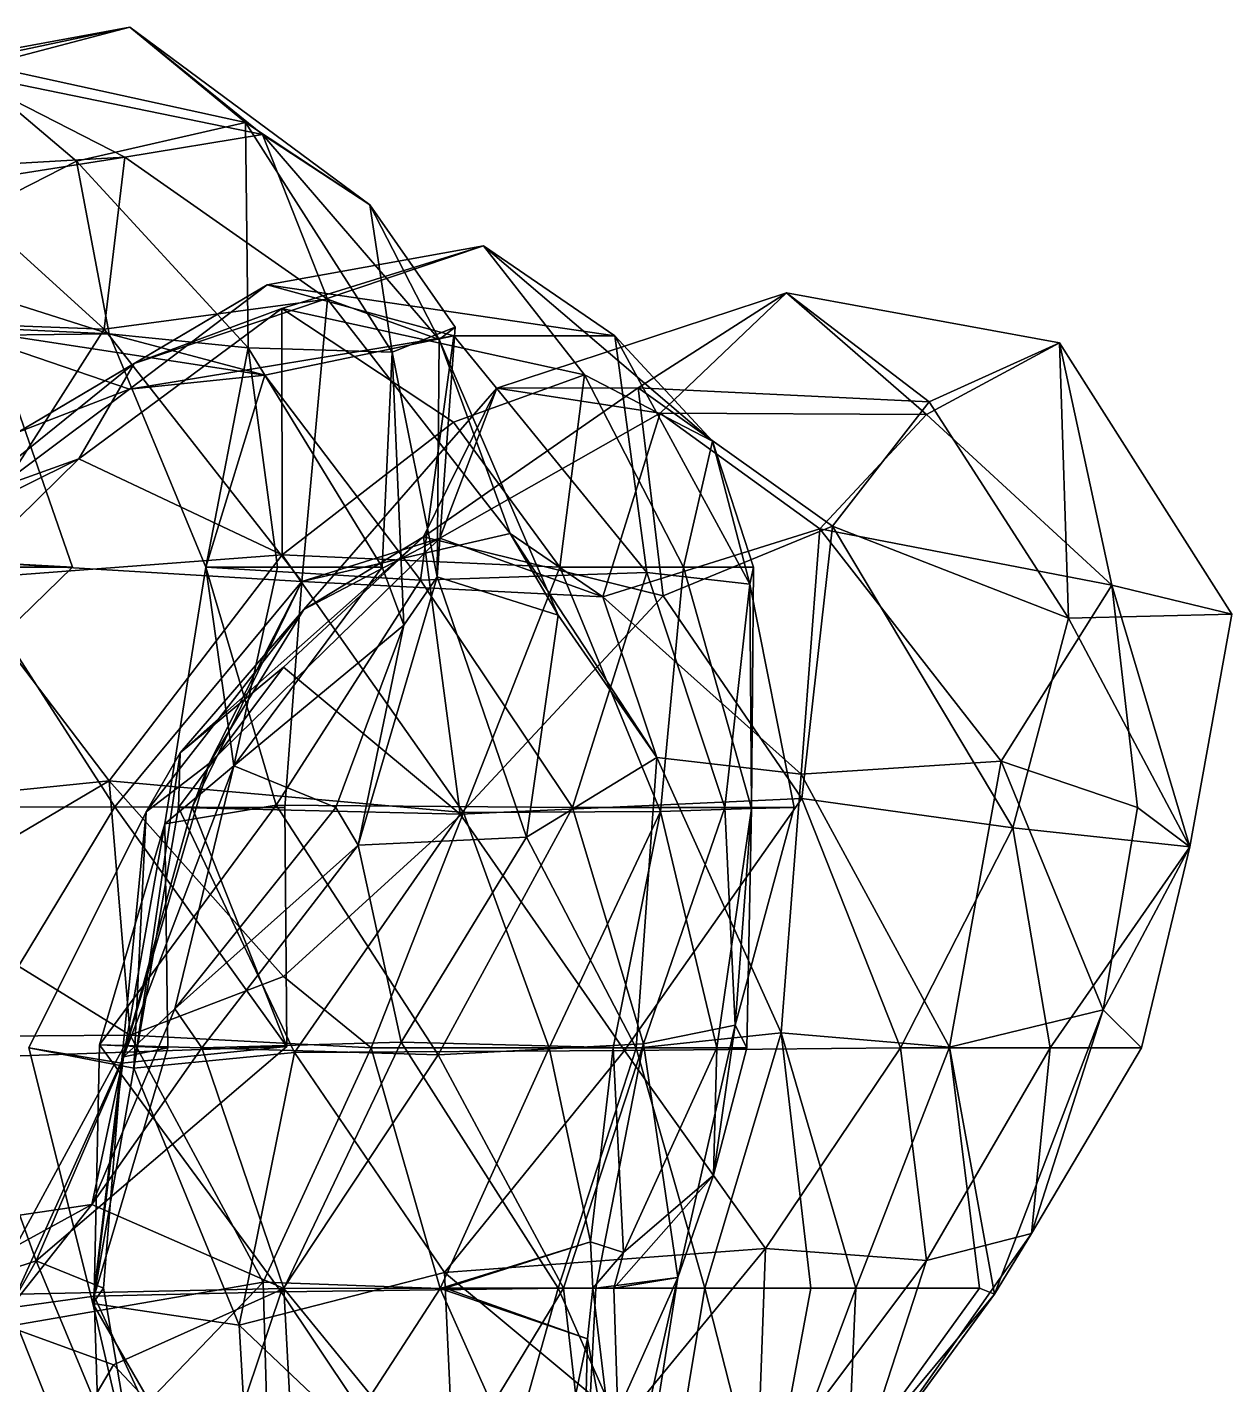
# Model space of a CAD drawing. Extents: x 290095 to 295679, y 4553756 to 4561441.
# Drawn here: x 290254.2 to 290343.5, y 4561340.8 to 4561441.5 of the extents above; entities that cross this region are included whole.
import ezdxf

# ---------------------------------------------------------------- set-up
doc = ezdxf.new("R2010")
doc.units = 0
doc.layers.add('Au_ppm_Pref_-_0_5', color=7, linetype='CONTINUOUS')

msp = doc.modelspace()

# ---------------------------------------------------------------- linework, layer by layer
at = {"layer": 'Au_ppm_Pref_-_0_5'}
for points in [[(290237.43, 4561436.32, 1591.46), (290261.81, 4561441.49, 1591.72), (290248.91, 4561439.11, 1598.14)], [(290237.43, 4561436.32, 1591.46), (290249.12, 4561438.16, 1585.42), (290261.81, 4561441.49, 1591.72)], [(290270.39, 4561434.43, 1596.17), (290248.91, 4561439.11, 1598.14), (290261.81, 4561441.49, 1591.72)], [(290271.65, 4561433.54, 1585.89), (290261.81, 4561441.49, 1591.72), (290249.12, 4561438.16, 1585.42)], [(290261.81, 4561441.49, 1591.72), (290279.61, 4561428.31, 1591.74), (290270.39, 4561434.43, 1596.17)], [(290279.61, 4561428.31, 1591.74), (290261.81, 4561441.49, 1591.72), (290271.65, 4561433.54, 1585.89)], [(290257.85, 4561431.55, 1603.08), (290243.32, 4561424.14, 1604.41), (290248.91, 4561439.11, 1598.14)], [(290257.85, 4561431.55, 1603.08), (290248.91, 4561439.11, 1598.14), (290270.39, 4561434.43, 1596.17)], [(290238.52, 4561428.24, 1578.38), (290261.44, 4561431.84, 1580.1), (290249.12, 4561438.16, 1585.42)], [(290261.44, 4561431.84, 1580.1), (290271.65, 4561433.54, 1585.89), (290249.12, 4561438.16, 1585.42)], [(290270.59, 4561417.71, 1603.26), (290257.85, 4561431.55, 1603.08), (290270.39, 4561434.43, 1596.17)], [(290279.61, 4561428.31, 1591.74), (290281.28, 4561417.39, 1597.04), (290270.39, 4561434.43, 1596.17)], [(290270.59, 4561417.71, 1603.26), (290270.39, 4561434.43, 1596.17), (290281.28, 4561417.39, 1597.04)], [(290261.44, 4561431.84, 1580.1), (290276.47, 4561421.31, 1579.07), (290271.65, 4561433.54, 1585.89)], [(290279.61, 4561428.31, 1591.74), (290271.65, 4561433.54, 1585.89), (290284.76, 4561418.32, 1585.34)], [(290276.47, 4561421.31, 1579.07), (290284.76, 4561418.32, 1585.34), (290271.65, 4561433.54, 1585.89)], [(290261.44, 4561431.84, 1580.1), (290238.52, 4561428.24, 1578.38), (290246.78, 4561431.01, 1573.63)], [(290257.85, 4561431.55, 1603.08), (290260.29, 4561418.74, 1609.42), (290243.32, 4561424.14, 1604.41)], [(290261.44, 4561431.84, 1580.1), (290246.78, 4561431.01, 1573.63), (290259.92, 4561419.1, 1574.13)], [(290257.85, 4561431.55, 1603.08), (290270.59, 4561417.71, 1603.26), (290260.29, 4561418.74, 1609.42)], [(290259.92, 4561419.1, 1574.13), (290276.47, 4561421.31, 1579.07), (290261.44, 4561431.84, 1580.1)], [(290251.32, 4561419.41, 1567.08), (290259.92, 4561419.1, 1574.13), (290246.78, 4561431.01, 1573.63)], [(290279.61, 4561428.31, 1591.74), (290285.95, 4561419.25, 1591.74), (290281.28, 4561417.39, 1597.04)], [(290279.61, 4561428.31, 1591.74), (290284.76, 4561418.32, 1585.34), (290285.95, 4561419.25, 1591.74)], [(290262.13, 4561416.54, 1633.11), (290272.01, 4561422.39, 1627.03), (290288.03, 4561425.27, 1633.29)], [(290288.03, 4561425.27, 1633.29), (290273.09, 4561420.62, 1639.27), (290262.13, 4561416.54, 1633.11)], [(290288.03, 4561425.27, 1633.29), (290272.01, 4561422.39, 1627.03), (290297.77, 4561418.6, 1627.34)], [(290295.53, 4561415.71, 1637.85), (290273.09, 4561420.62, 1639.27), (290288.03, 4561425.27, 1633.29)], [(290297.77, 4561418.6, 1627.34), (290305.02, 4561410.79, 1633.31), (290288.03, 4561425.27, 1633.29)], [(290288.03, 4561425.27, 1633.29), (290305.02, 4561410.79, 1633.31), (290295.53, 4561415.71, 1637.85)], [(290260.29, 4561418.74, 1609.42), (290235.79, 4561418.46, 1609.29), (290243.32, 4561424.14, 1604.41)], [(290253.53, 4561411.45, 1627.37), (290272.01, 4561422.39, 1627.03), (290262.13, 4561416.54, 1633.11)], [(290261.78, 4561414.65, 1621.1), (290272.01, 4561422.39, 1627.03), (290253.53, 4561411.45, 1627.37)], [(290285.85, 4561418.61, 1621.57), (290272.01, 4561422.39, 1627.03), (290261.78, 4561414.65, 1621.1)], [(290297.77, 4561418.6, 1627.34), (290272.01, 4561422.39, 1627.03), (290285.85, 4561418.61, 1621.57)], [(290259.92, 4561419.1, 1574.13), (290274.56, 4561400.39, 1574.69), (290276.47, 4561421.31, 1579.07)], [(290274.56, 4561400.39, 1574.69), (290290.02, 4561403.95, 1580.02), (290276.47, 4561421.31, 1579.07)], [(290276.47, 4561421.31, 1579.07), (290290.02, 4561403.95, 1580.02), (290284.76, 4561418.32, 1585.34)], [(290301.13, 4561412.87, 1567.14), (290289.02, 4561414.72, 1562.04), (290310.5, 4561421.79, 1562.23)], [(290310.5, 4561421.79, 1562.23), (290289.02, 4561414.72, 1562.04), (290299.52, 4561414.75, 1557.07)], [(290321.08, 4561413.7, 1556.76), (290310.5, 4561421.79, 1562.23), (290299.52, 4561414.75, 1557.07)], [(290320.9, 4561412.76, 1567.09), (290301.13, 4561412.87, 1567.14), (290310.5, 4561421.79, 1562.23)], [(290320.9, 4561412.76, 1567.09), (290310.5, 4561421.79, 1562.23), (290330.76, 4561418.09, 1562.04)], [(290310.5, 4561421.79, 1562.23), (290321.08, 4561413.7, 1556.76), (290330.76, 4561418.09, 1562.04)], [(290258.04, 4561409.49, 1640.73), (290273.09, 4561420.62, 1639.27), (290273.1, 4561402.37, 1644.5)], [(290262.13, 4561416.54, 1633.11), (290273.09, 4561420.62, 1639.27), (290258.04, 4561409.49, 1640.73)], [(290273.1, 4561402.37, 1644.5), (290273.09, 4561420.62, 1639.27), (290285.81, 4561412.2, 1642.84)], [(290285.81, 4561412.2, 1642.84), (290273.09, 4561420.62, 1639.27), (290295.53, 4561415.71, 1637.85)], [(290260.29, 4561418.74, 1609.42), (290248.11, 4561419.31, 1615.3), (290235.79, 4561418.46, 1609.29)], [(290257.56, 4561401.44, 1567.98), (290251.32, 4561419.41, 1567.08), (290241.17, 4561401.44, 1562.4)], [(290248.11, 4561419.31, 1615.3), (290261.78, 4561414.65, 1621.1), (290246.3, 4561403.05, 1621.7)], [(290261.78, 4561414.65, 1621.1), (290248.11, 4561419.31, 1615.3), (290271.82, 4561415.69, 1616.03)], [(290271.82, 4561415.69, 1616.03), (290248.11, 4561419.31, 1615.3), (290260.29, 4561418.74, 1609.42)], [(290251.32, 4561419.41, 1567.08), (290248.94, 4561401.92, 1573.86), (290259.92, 4561419.1, 1574.13)], [(290257.56, 4561401.44, 1567.98), (290248.94, 4561401.92, 1573.86), (290251.32, 4561419.41, 1567.08)], [(290259.92, 4561419.1, 1574.13), (290248.94, 4561401.92, 1573.86), (290274.56, 4561400.39, 1574.69)], [(290281.28, 4561417.39, 1597.04), (290285.95, 4561419.25, 1591.74), (290284.61, 4561400.74, 1591.56)], [(290284.61, 4561400.74, 1591.56), (290285.95, 4561419.25, 1591.74), (290284.76, 4561418.32, 1585.34)], [(290271.82, 4561415.69, 1616.03), (290260.29, 4561418.74, 1609.42), (290267.46, 4561401.44, 1609.35)], [(290267.46, 4561401.44, 1609.35), (290260.29, 4561418.74, 1609.42), (290270.59, 4561417.71, 1603.26)], [(290261.78, 4561414.65, 1621.1), (290271.82, 4561415.69, 1616.03), (290285.85, 4561418.61, 1621.57)], [(290283.38, 4561400.48, 1616.15), (290285.85, 4561418.61, 1621.57), (290271.82, 4561415.69, 1616.03)], [(290283.38, 4561400.48, 1616.15), (290300.14, 4561401.06, 1620.84), (290285.85, 4561418.61, 1621.57)], [(290284.61, 4561400.74, 1591.56), (290284.76, 4561418.32, 1585.34), (290293.57, 4561397.89, 1585.8)], [(290284.76, 4561418.32, 1585.34), (290290.02, 4561403.95, 1580.02), (290293.57, 4561397.89, 1585.8)], [(290285.85, 4561418.61, 1621.57), (290300.14, 4561401.06, 1620.84), (290297.77, 4561418.6, 1627.34)], [(290307.78, 4561400.19, 1627.94), (290305.02, 4561410.79, 1633.31), (290297.77, 4561418.6, 1627.34)], [(290300.14, 4561401.06, 1620.84), (290307.78, 4561400.19, 1627.94), (290297.77, 4561418.6, 1627.34)], [(290334.62, 4561400.12, 1567.58), (290320.9, 4561412.76, 1567.09), (290330.76, 4561418.09, 1562.04)], [(290331.41, 4561397.66, 1557.06), (290330.76, 4561418.09, 1562.04), (290321.08, 4561413.7, 1556.76)], [(290334.62, 4561400.12, 1567.58), (290330.76, 4561418.09, 1562.04), (290343.53, 4561397.96, 1562.04)], [(290331.41, 4561397.66, 1557.06), (290343.53, 4561397.96, 1562.04), (290330.76, 4561418.09, 1562.04)], [(290272.77, 4561401.44, 1603.62), (290267.46, 4561401.44, 1609.35), (290270.59, 4561417.71, 1603.26)], [(290280.52, 4561401.44, 1601.12), (290270.59, 4561417.71, 1603.26), (290281.28, 4561417.39, 1597.04)], [(290280.52, 4561401.44, 1601.12), (290272.77, 4561401.44, 1603.62), (290270.59, 4561417.71, 1603.26)], [(290280.52, 4561401.44, 1601.12), (290281.28, 4561417.39, 1597.04), (290282.13, 4561397.15, 1597.68)], [(290282.13, 4561397.15, 1597.68), (290281.28, 4561417.39, 1597.04), (290284.61, 4561400.74, 1591.56)], [(290262.13, 4561416.54, 1633.11), (290258.04, 4561409.49, 1640.73), (290245.92, 4561403.48, 1633.2)], [(290262.13, 4561416.54, 1633.11), (290245.92, 4561403.48, 1633.2), (290253.53, 4561411.45, 1627.37)], [(290283.38, 4561400.48, 1616.15), (290271.82, 4561415.69, 1616.03), (290267.46, 4561401.44, 1609.35)], [(290295.53, 4561415.71, 1637.85), (290293.69, 4561401.44, 1642.97), (290285.81, 4561412.2, 1642.84)], [(290295.53, 4561415.71, 1637.85), (290302.88, 4561401.44, 1637.91), (290293.69, 4561401.44, 1642.97)], [(290305.02, 4561410.79, 1633.31), (290302.88, 4561401.44, 1637.91), (290295.53, 4561415.71, 1637.85)], [(290253.53, 4561411.45, 1627.37), (290246.3, 4561403.05, 1621.7), (290261.78, 4561414.65, 1621.1)], [(290289.02, 4561414.72, 1562.04), (290284.81, 4561403.59, 1568.16), (290274.71, 4561398.31, 1562.06)], [(290274.71, 4561398.31, 1562.06), (290283.59, 4561403.7, 1556.01), (290289.02, 4561414.72, 1562.04)], [(290289.02, 4561414.72, 1562.04), (290283.59, 4561403.7, 1556.01), (290299.52, 4561414.75, 1557.07)], [(290299.52, 4561414.75, 1557.07), (290283.59, 4561403.7, 1556.01), (290301.37, 4561399.33, 1552.26)], [(290301.13, 4561412.87, 1567.14), (290284.81, 4561403.59, 1568.16), (290289.02, 4561414.72, 1562.04)], [(290321.08, 4561413.7, 1556.76), (290299.52, 4561414.75, 1557.07), (290313.91, 4561404.48, 1553.72)], [(290299.52, 4561414.75, 1557.07), (290301.37, 4561399.33, 1552.26), (290313.91, 4561404.48, 1553.72)], [(290331.41, 4561397.66, 1557.06), (290321.08, 4561413.7, 1556.76), (290313.91, 4561404.48, 1553.72)], [(290273.1, 4561402.37, 1644.5), (290285.81, 4561412.2, 1642.84), (290293.69, 4561401.44, 1642.97)], [(290296.88, 4561399.24, 1573.91), (290284.81, 4561403.59, 1568.16), (290301.13, 4561412.87, 1567.14)], [(290296.88, 4561399.24, 1573.91), (290301.13, 4561412.87, 1567.14), (290312.97, 4561404.28, 1569.85)], [(290301.13, 4561412.87, 1567.14), (290320.9, 4561412.76, 1567.09), (290312.97, 4561404.28, 1569.85)], [(290334.62, 4561400.12, 1567.58), (290312.97, 4561404.28, 1569.85), (290320.9, 4561412.76, 1567.09)], [(290305.02, 4561410.79, 1633.31), (290308.06, 4561401.44, 1633.31), (290302.88, 4561401.44, 1637.91)], [(290307.78, 4561400.19, 1627.94), (290308.06, 4561401.44, 1633.31), (290305.02, 4561410.79, 1633.31)], [(290248.91, 4561400.52, 1644.47), (290235.49, 4561401.39, 1639.46), (290258.04, 4561409.49, 1640.73)], [(290235.49, 4561401.39, 1639.46), (290245.92, 4561403.48, 1633.2), (290258.04, 4561409.49, 1640.73)], [(290248.91, 4561400.52, 1644.47), (290258.04, 4561409.49, 1640.73), (290273.1, 4561402.37, 1644.5)], [(290274.56, 4561400.39, 1574.69), (290296.88, 4561399.24, 1573.91), (290290.02, 4561403.95, 1580.02)], [(290296.88, 4561399.24, 1573.91), (290300.9, 4561387.34, 1579.96), (290290.02, 4561403.95, 1580.02)], [(290290.02, 4561403.95, 1580.02), (290300.9, 4561387.34, 1579.96), (290293.57, 4561397.89, 1585.8)], [(290296.88, 4561399.24, 1573.91), (290312.97, 4561404.28, 1569.85), (290311.6, 4561386.1, 1574.38)], [(290313.91, 4561404.48, 1553.72), (290301.37, 4561399.33, 1552.26), (290311.64, 4561384.3, 1551.67)], [(290312.97, 4561404.28, 1569.85), (290326.42, 4561387.05, 1570.45), (290311.6, 4561386.1, 1574.38)], [(290327.29, 4561382.11, 1554.71), (290313.91, 4561404.48, 1553.72), (290311.64, 4561384.3, 1551.67)], [(290334.62, 4561400.12, 1567.58), (290326.42, 4561387.05, 1570.45), (290312.97, 4561404.28, 1569.85)], [(290331.41, 4561397.66, 1557.06), (290313.91, 4561404.48, 1553.72), (290327.29, 4561382.11, 1554.71)], [(290274.71, 4561398.31, 1562.06), (290265.55, 4561387.68, 1556.1), (290283.59, 4561403.7, 1556.01)], [(290265.55, 4561387.68, 1556.1), (290273.21, 4561394.02, 1552.64), (290283.59, 4561403.7, 1556.01)], [(290267.69, 4561386.89, 1567.98), (290284.81, 4561403.59, 1568.16), (290274.56, 4561400.39, 1574.69)], [(290267.69, 4561386.89, 1567.98), (290274.71, 4561398.31, 1562.06), (290284.81, 4561403.59, 1568.16)], [(290283.59, 4561403.7, 1556.01), (290273.21, 4561394.02, 1552.64), (290286.32, 4561383.14, 1550.43)], [(290296.88, 4561399.24, 1573.91), (290274.56, 4561400.39, 1574.69), (290284.81, 4561403.59, 1568.16)], [(290301.37, 4561399.33, 1552.26), (290283.59, 4561403.7, 1556.01), (290286.32, 4561383.14, 1550.43)], [(290248.91, 4561400.52, 1644.47), (290273.1, 4561402.37, 1644.5), (290260.28, 4561385.61, 1643.66)], [(290260.28, 4561385.61, 1643.66), (290273.1, 4561402.37, 1644.5), (290286.55, 4561383.24, 1643.97)], [(290273.1, 4561402.37, 1644.5), (290293.69, 4561401.44, 1642.97), (290286.55, 4561383.24, 1643.97)], [(290260.71, 4561383.68, 1575.12), (290248.94, 4561401.92, 1573.86), (290239.68, 4561383.62, 1575.93)], [(290257.56, 4561401.44, 1567.98), (290240.99, 4561385.31, 1567.98), (290248.94, 4561401.92, 1573.86)], [(290257.56, 4561401.44, 1567.98), (290241.17, 4561401.44, 1562.4), (290240.99, 4561385.31, 1567.98)], [(290274.56, 4561400.39, 1574.69), (290248.94, 4561401.92, 1573.86), (290260.71, 4561383.68, 1575.12)], [(290272.67, 4561383.79, 1615.49), (290267.46, 4561401.44, 1609.35), (290264.4, 4561382.4, 1609.58)], [(290269.52, 4561386.72, 1602.91), (290264.4, 4561382.4, 1609.58), (290267.46, 4561401.44, 1609.35)], [(290283.38, 4561400.48, 1616.15), (290267.46, 4561401.44, 1609.35), (290272.67, 4561383.79, 1615.49)], [(290272.77, 4561401.44, 1603.62), (290269.52, 4561386.72, 1602.91), (290267.46, 4561401.44, 1609.35)], [(290272.77, 4561401.44, 1603.62), (290280.52, 4561401.44, 1601.12), (290269.52, 4561386.72, 1602.91)], [(290280.52, 4561401.44, 1601.12), (290282.13, 4561397.15, 1597.68), (290269.52, 4561386.72, 1602.91)], [(290283.38, 4561400.48, 1616.15), (290294.63, 4561383.62, 1617.28), (290300.14, 4561401.06, 1620.84)], [(290286.55, 4561383.24, 1643.97), (290293.69, 4561401.44, 1642.97), (290301.17, 4561383.32, 1640.29)], [(290293.69, 4561401.44, 1642.97), (290302.88, 4561401.44, 1637.91), (290301.17, 4561383.32, 1640.29)], [(290294.63, 4561383.62, 1617.28), (290305.94, 4561383.62, 1622.26), (290300.14, 4561401.06, 1620.84)], [(290307.78, 4561400.19, 1627.94), (290300.14, 4561401.06, 1620.84), (290305.94, 4561383.62, 1622.26)], [(290307.92, 4561383.54, 1633.64), (290301.17, 4561383.32, 1640.29), (290302.88, 4561401.44, 1637.91)], [(290307.92, 4561383.54, 1633.64), (290302.88, 4561401.44, 1637.91), (290308.06, 4561401.44, 1633.31)], [(290307.78, 4561400.19, 1627.94), (290307.92, 4561383.54, 1633.64), (290308.06, 4561401.44, 1633.31)], [(290248.91, 4561400.52, 1644.47), (290260.28, 4561385.61, 1643.66), (290240.81, 4561383.62, 1642.65)], [(290260.71, 4561383.68, 1575.12), (290273.32, 4561383.62, 1573.92), (290274.56, 4561400.39, 1574.69)], [(290267.69, 4561386.89, 1567.98), (290274.56, 4561400.39, 1574.69), (290266.44, 4561383.62, 1571.17)], [(290273.32, 4561383.62, 1573.92), (290266.44, 4561383.62, 1571.17), (290274.56, 4561400.39, 1574.69)], [(290283.38, 4561400.48, 1616.15), (290272.67, 4561383.79, 1615.49), (290294.63, 4561383.62, 1617.28)], [(290278.75, 4561380.83, 1593.55), (290282.13, 4561397.15, 1597.68), (290284.61, 4561400.74, 1591.56)], [(290284.61, 4561400.74, 1591.56), (290291.22, 4561381.41, 1587.16), (290278.75, 4561380.83, 1593.55)], [(290284.61, 4561400.74, 1591.56), (290293.57, 4561397.89, 1585.8), (290291.22, 4561381.41, 1587.16)], [(290307.78, 4561400.19, 1627.94), (290305.94, 4561383.62, 1622.26), (290311.07, 4561383.62, 1627.37)], [(290307.78, 4561400.19, 1627.94), (290311.07, 4561383.62, 1627.37), (290307.92, 4561383.54, 1633.64)], [(290334.62, 4561400.12, 1567.58), (290336.53, 4561383.62, 1567.98), (290326.42, 4561387.05, 1570.45)], [(290334.62, 4561400.12, 1567.58), (290340.42, 4561380.71, 1561.46), (290336.53, 4561383.62, 1567.98)], [(290334.62, 4561400.12, 1567.58), (290343.53, 4561397.96, 1562.04), (290340.42, 4561380.71, 1561.46)], [(290286.32, 4561383.14, 1550.43), (290311.64, 4561384.3, 1551.67), (290301.37, 4561399.33, 1552.26)], [(290296.88, 4561399.24, 1573.91), (290311.6, 4561386.1, 1574.38), (290300.9, 4561387.34, 1579.96)], [(290267.69, 4561386.89, 1567.98), (290263.03, 4561383.29, 1562.06), (290274.71, 4561398.31, 1562.06)], [(290263.03, 4561383.29, 1562.06), (290265.55, 4561387.68, 1556.1), (290274.71, 4561398.31, 1562.06)], [(290331.41, 4561397.66, 1557.06), (290340.42, 4561380.71, 1561.46), (290343.53, 4561397.96, 1562.04)], [(290269.52, 4561386.72, 1602.91), (290282.13, 4561397.15, 1597.68), (290277.1, 4561383.62, 1597.68)], [(290282.13, 4561397.15, 1597.68), (290278.75, 4561380.83, 1593.55), (290277.1, 4561383.62, 1597.68)], [(290291.22, 4561381.41, 1587.16), (290293.57, 4561397.89, 1585.8), (290300.9, 4561387.34, 1579.96)], [(290331.41, 4561397.66, 1557.06), (290327.29, 4561382.11, 1554.71), (290340.42, 4561380.71, 1561.46)], [(290265.55, 4561387.68, 1556.1), (290265.42, 4561383.62, 1552.43), (290273.21, 4561394.02, 1552.64)], [(290273.21, 4561394.02, 1552.64), (290265.42, 4561383.62, 1552.43), (290286.32, 4561383.14, 1550.43)], [(290267.69, 4561386.89, 1567.98), (290266.44, 4561383.62, 1571.17), (290261.2, 4561364.66, 1567.77)], [(290267.69, 4561386.89, 1567.98), (290261.2, 4561364.66, 1567.77), (290263.03, 4561383.29, 1562.06)], [(290263.03, 4561383.29, 1562.06), (290262.11, 4561364.29, 1556.61), (290265.55, 4561387.68, 1556.1)], [(290265.55, 4561387.68, 1556.1), (290262.11, 4561364.29, 1556.61), (290265.42, 4561383.62, 1552.43)], [(290291.22, 4561381.41, 1587.16), (290300.9, 4561387.34, 1579.96), (290299.35, 4561365.77, 1585.59)], [(290310.1, 4561366.9, 1579.4), (290299.35, 4561365.77, 1585.59), (290300.9, 4561387.34, 1579.96)], [(290310.1, 4561366.9, 1579.4), (290300.9, 4561387.34, 1579.96), (290311.6, 4561386.1, 1574.38)], [(290311.6, 4561386.1, 1574.38), (290326.42, 4561387.05, 1570.45), (290322.6, 4561365.85, 1573.6)], [(290333.99, 4561368.62, 1567.11), (290322.6, 4561365.85, 1573.6), (290326.42, 4561387.05, 1570.45)], [(290336.53, 4561383.62, 1567.98), (290333.99, 4561368.62, 1567.11), (290326.42, 4561387.05, 1570.45)], [(290265.16, 4561368.7, 1597.68), (290261.35, 4561365.14, 1603.64), (290269.52, 4561386.72, 1602.91)], [(290264.4, 4561382.4, 1609.58), (290269.52, 4561386.72, 1602.91), (290261.35, 4561365.14, 1603.64)], [(290265.16, 4561368.7, 1597.68), (290269.52, 4561386.72, 1602.91), (290277.1, 4561383.62, 1597.68)], [(290310.1, 4561366.9, 1579.4), (290311.6, 4561386.1, 1574.38), (290322.6, 4561365.85, 1573.6)], [(290245.45, 4561376.85, 1640.3), (290240.81, 4561383.62, 1642.65), (290260.28, 4561385.61, 1643.66)], [(290261.83, 4561366.74, 1639.07), (290245.45, 4561376.85, 1640.3), (290260.28, 4561385.61, 1643.66)], [(290260.28, 4561385.61, 1643.66), (290273.21, 4561371.09, 1643.43), (290261.83, 4561366.74, 1639.07)], [(290260.28, 4561385.61, 1643.66), (290286.55, 4561383.24, 1643.97), (290273.21, 4561371.09, 1643.43)], [(290286.32, 4561383.14, 1550.43), (290298.49, 4561365.59, 1549.85), (290311.64, 4561384.3, 1551.67)], [(290311.64, 4561384.3, 1551.67), (290298.49, 4561365.59, 1549.85), (290318.95, 4561365.8, 1552.36)], [(290318.95, 4561365.8, 1552.36), (290327.29, 4561382.11, 1554.71), (290311.64, 4561384.3, 1551.67)], [(290239.68, 4561383.62, 1575.93), (290249.44, 4561365.05, 1576.24), (290260.71, 4561383.68, 1575.12)], [(290260.71, 4561383.68, 1575.12), (290249.44, 4561365.05, 1576.24), (290273.47, 4561365.89, 1573.9)], [(290263.03, 4561383.29, 1562.06), (290261.2, 4561364.66, 1567.77), (290254.32, 4561365.8, 1562.04)], [(290263.03, 4561383.29, 1562.06), (290254.32, 4561365.8, 1562.04), (290262.11, 4561364.29, 1556.61)], [(290259.56, 4561366.01, 1615.83), (290284.69, 4561365.27, 1617.33), (290272.67, 4561383.79, 1615.49)], [(290264.4, 4561382.4, 1609.58), (290259.56, 4561366.01, 1615.83), (290272.67, 4561383.79, 1615.49)], [(290273.32, 4561383.62, 1573.92), (290260.71, 4561383.68, 1575.12), (290273.47, 4561365.89, 1573.9)], [(290266.44, 4561383.62, 1571.17), (290273.47, 4561365.89, 1573.9), (290261.2, 4561364.66, 1567.77)], [(290262.11, 4561364.29, 1556.61), (290274.03, 4561365.45, 1552.01), (290265.42, 4561383.62, 1552.43)], [(290265.16, 4561368.7, 1597.68), (290277.1, 4561383.62, 1597.68), (290278.75, 4561380.83, 1593.55)], [(290286.32, 4561383.14, 1550.43), (290265.42, 4561383.62, 1552.43), (290274.03, 4561365.45, 1552.01)], [(290266.44, 4561383.62, 1571.17), (290273.32, 4561383.62, 1573.92), (290273.47, 4561365.89, 1573.9)], [(290272.67, 4561383.79, 1615.49), (290284.69, 4561365.27, 1617.33), (290294.63, 4561383.62, 1617.28)], [(290279.71, 4561365.8, 1642.13), (290273.21, 4561371.09, 1643.43), (290286.55, 4561383.24, 1643.97)], [(290286.32, 4561383.14, 1550.43), (290274.03, 4561365.45, 1552.01), (290298.49, 4561365.59, 1549.85)], [(290279.71, 4561365.8, 1642.13), (290286.55, 4561383.24, 1643.97), (290292.92, 4561365.8, 1642.61)], [(290284.69, 4561365.27, 1617.33), (290299.9, 4561366.09, 1620.86), (290294.63, 4561383.62, 1617.28)], [(290286.55, 4561383.24, 1643.97), (290301.17, 4561383.32, 1640.29), (290292.92, 4561365.8, 1642.61)], [(290297.65, 4561365.8, 1639.25), (290292.92, 4561365.8, 1642.61), (290301.17, 4561383.32, 1640.29)], [(290294.63, 4561383.62, 1617.28), (290299.9, 4561366.09, 1620.86), (290305.94, 4561383.62, 1622.26)], [(290297.65, 4561365.8, 1639.25), (290301.17, 4561383.32, 1640.29), (290305.33, 4561365.8, 1636.58)], [(290305.94, 4561383.62, 1622.26), (290299.9, 4561366.09, 1620.86), (290306.71, 4561367.48, 1628.17)], [(290307.92, 4561383.54, 1633.64), (290305.33, 4561365.8, 1636.58), (290301.17, 4561383.32, 1640.29)], [(290307.92, 4561383.54, 1633.64), (290307.57, 4561365.8, 1633.31), (290305.33, 4561365.8, 1636.58)], [(290306.71, 4561367.48, 1628.17), (290311.07, 4561383.62, 1627.37), (290305.94, 4561383.62, 1622.26)], [(290306.71, 4561367.48, 1628.17), (290307.92, 4561383.54, 1633.64), (290311.07, 4561383.62, 1627.37)], [(290307.57, 4561365.8, 1633.31), (290307.92, 4561383.54, 1633.64), (290306.71, 4561367.48, 1628.17)], [(290333.99, 4561368.62, 1567.11), (290336.53, 4561383.62, 1567.98), (290340.42, 4561380.71, 1561.46)], [(290259.56, 4561366.01, 1615.83), (290264.4, 4561382.4, 1609.58), (290264.63, 4561365.8, 1609.56)], [(290264.4, 4561382.4, 1609.58), (290261.35, 4561365.14, 1603.64), (290264.63, 4561365.8, 1609.56)], [(290330.06, 4561365.8, 1557.05), (290327.29, 4561382.11, 1554.71), (290318.95, 4561365.8, 1552.36)], [(290340.42, 4561380.71, 1561.46), (290327.29, 4561382.11, 1554.71), (290330.06, 4561365.8, 1557.05)], [(290265.16, 4561368.7, 1597.68), (290278.75, 4561380.83, 1593.55), (290267.16, 4561365.8, 1592.71)], [(290278.75, 4561380.83, 1593.55), (290281.93, 4561366.21, 1590.05), (290267.16, 4561365.8, 1592.71)], [(290281.93, 4561366.21, 1590.05), (290278.75, 4561380.83, 1593.55), (290291.22, 4561381.41, 1587.16)], [(290291.22, 4561381.41, 1587.16), (290299.35, 4561365.77, 1585.59), (290281.93, 4561366.21, 1590.05)], [(290336.82, 4561365.8, 1562.04), (290340.42, 4561380.71, 1561.46), (290330.06, 4561365.8, 1557.05)], [(290333.99, 4561368.62, 1567.11), (290340.42, 4561380.71, 1561.46), (290336.82, 4561365.8, 1562.04)], [(290245.45, 4561376.85, 1640.3), (290261.83, 4561366.74, 1639.07), (290248.12, 4561366.65, 1633.38)], [(290261.83, 4561366.74, 1639.07), (290273.21, 4561371.09, 1643.43), (290279.71, 4561365.8, 1642.13)], [(290265.16, 4561368.7, 1597.68), (290258.99, 4561354.19, 1596.37), (290261.35, 4561365.14, 1603.64)], [(290265.16, 4561368.7, 1597.68), (290267.16, 4561365.8, 1592.71), (290258.99, 4561354.19, 1596.37)], [(290333.99, 4561368.62, 1567.11), (290325.92, 4561347.52, 1568.09), (290322.6, 4561365.85, 1573.6)], [(290333.99, 4561368.62, 1567.11), (290328.68, 4561352.04, 1562.04), (290325.92, 4561347.52, 1568.09)], [(290333.99, 4561368.62, 1567.11), (290336.82, 4561365.8, 1562.04), (290328.68, 4561352.04, 1562.04)], [(290248.12, 4561366.65, 1633.38), (290261.83, 4561366.74, 1639.07), (290249.84, 4561344.63, 1637.28)], [(290261.83, 4561366.74, 1639.07), (290271.7, 4561348.41, 1640.03), (290249.84, 4561344.63, 1637.28)], [(290261.83, 4561366.74, 1639.07), (290279.71, 4561365.8, 1642.13), (290271.7, 4561348.41, 1640.03)], [(290310.1, 4561366.9, 1579.4), (290304.44, 4561347.98, 1584.63), (290299.35, 4561365.77, 1585.59)], [(290302.46, 4561348.76, 1627.53), (290306.71, 4561367.48, 1628.17), (290299.9, 4561366.09, 1620.86)], [(290306.71, 4561367.48, 1628.17), (290302.46, 4561348.76, 1627.53), (290305.09, 4561356.35, 1633.31)], [(290310.1, 4561366.9, 1579.4), (290312.3, 4561347.98, 1579.86), (290304.44, 4561347.98, 1584.63)], [(290305.09, 4561356.35, 1633.31), (290307.57, 4561365.8, 1633.31), (290306.71, 4561367.48, 1628.17)], [(290310.1, 4561366.9, 1579.4), (290315.64, 4561347.98, 1576.11), (290312.3, 4561347.98, 1579.86)], [(290310.1, 4561366.9, 1579.4), (290322.6, 4561365.85, 1573.6), (290315.64, 4561347.98, 1576.11)], [(290273.47, 4561365.89, 1573.9), (290249.44, 4561365.05, 1576.24), (290254.87, 4561349.99, 1573.31)], [(290261.2, 4561364.66, 1567.77), (290259.08, 4561346.83, 1562.19), (290254.32, 4561365.8, 1562.04)], [(290262.11, 4561364.29, 1556.61), (290254.32, 4561365.8, 1562.04), (290259.08, 4561346.83, 1562.19)], [(290273.47, 4561365.89, 1573.9), (290254.87, 4561349.99, 1573.31), (290261.2, 4561364.66, 1567.77)], [(290267.16, 4561365.8, 1592.71), (290273.24, 4561347.94, 1591.79), (290258.99, 4561354.19, 1596.37)], [(290259.56, 4561366.01, 1615.83), (290259.16, 4561347.38, 1609.85), (290273.04, 4561347.7, 1615.85)], [(290259.56, 4561366.01, 1615.83), (290264.63, 4561365.8, 1609.56), (290259.16, 4561347.38, 1609.85)], [(290259.16, 4561347.38, 1609.85), (290264.63, 4561365.8, 1609.56), (290261.35, 4561365.14, 1603.64)], [(290259.56, 4561366.01, 1615.83), (290273.04, 4561347.7, 1615.85), (290284.69, 4561365.27, 1617.33)], [(290273.24, 4561347.94, 1591.79), (290267.16, 4561365.8, 1592.71), (290281.93, 4561366.21, 1590.05)], [(290271.7, 4561348.41, 1640.03), (290279.71, 4561365.8, 1642.13), (290284.83, 4561347.94, 1644.47)], [(290293.58, 4561347.98, 1589.46), (290273.24, 4561347.94, 1591.79), (290281.93, 4561366.21, 1590.05)], [(290279.71, 4561365.8, 1642.13), (290292.92, 4561365.8, 1642.61), (290284.83, 4561347.94, 1644.47)], [(290281.93, 4561366.21, 1590.05), (290299.35, 4561365.77, 1585.59), (290293.58, 4561347.98, 1589.46)], [(290284.69, 4561365.27, 1617.33), (290293.97, 4561347.98, 1617.59), (290299.9, 4561366.09, 1620.86)], [(290295.98, 4561351.42, 1639.25), (290284.83, 4561347.94, 1644.47), (290292.92, 4561365.8, 1642.61)], [(290295.98, 4561351.42, 1639.25), (290292.92, 4561365.8, 1642.61), (290297.65, 4561365.8, 1639.25)], [(290304.44, 4561347.98, 1584.63), (290293.58, 4561347.98, 1589.46), (290299.35, 4561365.77, 1585.59)], [(290293.97, 4561347.98, 1617.59), (290296.37, 4561347.98, 1621.44), (290299.9, 4561366.09, 1620.86)], [(290298.41, 4561350.62, 1638.37), (290295.98, 4561351.42, 1639.25), (290297.65, 4561365.8, 1639.25)], [(290302.46, 4561348.76, 1627.53), (290299.9, 4561366.09, 1620.86), (290296.37, 4561347.98, 1621.44)], [(290298.41, 4561350.62, 1638.37), (290297.65, 4561365.8, 1639.25), (290305.33, 4561365.8, 1636.58)], [(290298.41, 4561350.62, 1638.37), (290305.33, 4561365.8, 1636.58), (290305.09, 4561356.35, 1633.31)], [(290318.95, 4561365.8, 1552.36), (290298.49, 4561365.59, 1549.85), (290308.95, 4561350.92, 1552.11)], [(290307.57, 4561365.8, 1633.31), (290305.09, 4561356.35, 1633.31), (290305.33, 4561365.8, 1636.58)], [(290308.95, 4561350.92, 1552.11), (290320.88, 4561350.03, 1556.69), (290318.95, 4561365.8, 1552.36)], [(290322.6, 4561365.85, 1573.6), (290324.81, 4561347.98, 1573.92), (290315.64, 4561347.98, 1576.11)], [(290330.06, 4561365.8, 1557.05), (290318.95, 4561365.8, 1552.36), (290320.88, 4561350.03, 1556.69)], [(290328.68, 4561352.04, 1562.04), (290330.06, 4561365.8, 1557.05), (290320.88, 4561350.03, 1556.69)], [(290322.6, 4561365.85, 1573.6), (290325.92, 4561347.52, 1568.09), (290324.81, 4561347.98, 1573.92)], [(290328.68, 4561352.04, 1562.04), (290336.82, 4561365.8, 1562.04), (290330.06, 4561365.8, 1557.05)], [(290249.44, 4561365.05, 1576.24), (290238.27, 4561344.53, 1576.42), (290254.87, 4561349.99, 1573.31)], [(290259.16, 4561347.38, 1609.85), (290261.35, 4561365.14, 1603.64), (290252.94, 4561346.51, 1603.2)], [(290261.35, 4561365.14, 1603.64), (290258.99, 4561354.19, 1596.37), (290252.94, 4561346.51, 1603.2)], [(290262.11, 4561364.29, 1556.61), (290269.93, 4561345.23, 1555.27), (290274.03, 4561365.45, 1552.01)], [(290274.03, 4561365.45, 1552.01), (290269.93, 4561345.23, 1555.27), (290285.15, 4561349.13, 1551.81)], [(290273.04, 4561347.7, 1615.85), (290293.97, 4561347.98, 1617.59), (290284.69, 4561365.27, 1617.33)], [(290274.03, 4561365.45, 1552.01), (290285.15, 4561349.13, 1551.81), (290298.49, 4561365.59, 1549.85)], [(290308.95, 4561350.92, 1552.11), (290298.49, 4561365.59, 1549.85), (290285.15, 4561349.13, 1551.81)], [(290254.87, 4561349.99, 1573.31), (290259.87, 4561347.98, 1567.98), (290261.2, 4561364.66, 1567.77)], [(290259.87, 4561347.98, 1567.98), (290259.08, 4561346.83, 1562.19), (290261.2, 4561364.66, 1567.77)], [(290262.11, 4561364.29, 1556.61), (290259.08, 4561346.83, 1562.19), (290269.93, 4561345.23, 1555.27)], [(290298.41, 4561350.62, 1638.37), (290305.09, 4561356.35, 1633.31), (290297.7, 4561347.98, 1633.31)], [(290302.46, 4561348.76, 1627.53), (290297.7, 4561347.98, 1633.31), (290305.09, 4561356.35, 1633.31)], [(290235, 4561350.64, 1598.31), (290252.94, 4561346.51, 1603.2), (290258.99, 4561354.19, 1596.37)], [(290235, 4561350.64, 1598.31), (290258.99, 4561354.19, 1596.37), (290246.58, 4561347.37, 1591.89)], [(290246.58, 4561347.37, 1591.89), (290258.99, 4561354.19, 1596.37), (290273.24, 4561347.94, 1591.79)], [(290320.88, 4561350.03, 1556.69), (290315.39, 4561333.14, 1562.04), (290328.68, 4561352.04, 1562.04)], [(290315.39, 4561333.14, 1562.04), (290325.92, 4561347.52, 1568.09), (290328.68, 4561352.04, 1562.04)], [(290295.98, 4561351.42, 1639.25), (290285.21, 4561347.98, 1639.25), (290284.83, 4561347.94, 1644.47)], [(290285.15, 4561349.13, 1551.81), (290298.41, 4561338.08, 1552.8), (290308.95, 4561350.92, 1552.11)], [(290295.98, 4561351.42, 1639.25), (290296.14, 4561347.98, 1638.18), (290285.21, 4561347.98, 1639.25)], [(290295.98, 4561351.42, 1639.25), (290298.41, 4561350.62, 1638.37), (290296.14, 4561347.98, 1638.18)], [(290298.41, 4561350.62, 1638.37), (290297.7, 4561347.98, 1633.31), (290296.14, 4561347.98, 1638.18)], [(290308.95, 4561350.92, 1552.11), (290298.41, 4561338.08, 1552.8), (290308.31, 4561333.23, 1557.23)], [(290308.95, 4561350.92, 1552.11), (290308.31, 4561333.23, 1557.23), (290320.88, 4561350.03, 1556.69)], [(290238.27, 4561344.53, 1576.42), (290244.19, 4561331.21, 1572.51), (290254.87, 4561349.99, 1573.31)], [(290254.87, 4561349.99, 1573.31), (290244.19, 4561331.21, 1572.51), (290262.75, 4561331.05, 1569.61)], [(290259.87, 4561347.98, 1567.98), (290254.87, 4561349.99, 1573.31), (290262.75, 4561331.05, 1569.61)], [(290308.31, 4561333.23, 1557.23), (290315.39, 4561333.14, 1562.04), (290320.88, 4561350.03, 1556.69)], [(290285.15, 4561349.13, 1551.81), (290269.93, 4561345.23, 1555.27), (290286.05, 4561329.93, 1555.95)], [(290285.15, 4561349.13, 1551.81), (290286.05, 4561329.93, 1555.95), (290298.41, 4561338.08, 1552.8)], [(290299.52, 4561330.16, 1627.37), (290302.46, 4561348.76, 1627.53), (290295.63, 4561333.52, 1622.4)], [(290295.63, 4561333.52, 1622.4), (290302.46, 4561348.76, 1627.53), (290296.37, 4561347.98, 1621.44)], [(290297.7, 4561347.98, 1633.31), (290302.46, 4561348.76, 1627.53), (290298.28, 4561330.25, 1633.3)], [(290298.28, 4561330.25, 1633.3), (290302.46, 4561348.76, 1627.53), (290299.52, 4561330.16, 1627.37)], [(290246.58, 4561347.37, 1591.89), (290273.24, 4561347.94, 1591.79), (290260.61, 4561342.28, 1595.78)], [(290256.06, 4561332.11, 1640.01), (290249.84, 4561344.63, 1637.28), (290271.7, 4561348.41, 1640.03)], [(290272.26, 4561328.59, 1644.16), (290256.06, 4561332.11, 1640.01), (290271.7, 4561348.41, 1640.03)], [(290259.87, 4561347.98, 1567.98), (290262.75, 4561331.05, 1569.61), (290259.08, 4561346.83, 1562.19)], [(290259.16, 4561347.38, 1609.85), (290267.13, 4561330.16, 1610.58), (290273.04, 4561347.7, 1615.85)], [(290274.33, 4561327.71, 1595.48), (290260.61, 4561342.28, 1595.78), (290273.24, 4561347.94, 1591.79)], [(290273.04, 4561347.7, 1615.85), (290267.13, 4561330.16, 1610.58), (290283.91, 4561331.43, 1616.23)], [(290272.26, 4561328.59, 1644.16), (290271.7, 4561348.41, 1640.03), (290284.83, 4561347.94, 1644.47)], [(290272.26, 4561328.59, 1644.16), (290284.83, 4561347.94, 1644.47), (290292.77, 4561330.16, 1642.54)], [(290273.04, 4561347.7, 1615.85), (290283.91, 4561331.43, 1616.23), (290293.97, 4561347.98, 1617.59)], [(290273.24, 4561347.94, 1591.79), (290293.58, 4561347.98, 1589.46), (290288.35, 4561329.4, 1592.54)], [(290274.33, 4561327.71, 1595.48), (290273.24, 4561347.94, 1591.79), (290288.35, 4561329.4, 1592.54)], [(290283.91, 4561331.43, 1616.23), (290295.63, 4561333.52, 1622.4), (290293.97, 4561347.98, 1617.59)], [(290285.21, 4561347.98, 1639.25), (290295.74, 4561344.21, 1639.25), (290284.83, 4561347.94, 1644.47)], [(290295.74, 4561344.21, 1639.25), (290292.77, 4561330.16, 1642.54), (290284.83, 4561347.94, 1644.47)], [(290285.21, 4561347.98, 1639.25), (290296.14, 4561347.98, 1638.18), (290295.74, 4561344.21, 1639.25)], [(290288.35, 4561329.4, 1592.54), (290293.58, 4561347.98, 1589.46), (290301.49, 4561330.05, 1586.85)], [(290293.58, 4561347.98, 1589.46), (290304.44, 4561347.98, 1584.63), (290301.49, 4561330.05, 1586.85)], [(290295.63, 4561333.52, 1622.4), (290296.37, 4561347.98, 1621.44), (290293.97, 4561347.98, 1617.59)], [(290295.74, 4561344.21, 1639.25), (290296.14, 4561347.98, 1638.18), (290298.28, 4561330.25, 1633.3)], [(290296.14, 4561347.98, 1638.18), (290297.7, 4561347.98, 1633.31), (290298.28, 4561330.25, 1633.3)], [(290309.01, 4561330.16, 1579.69), (290301.49, 4561330.05, 1586.85), (290304.44, 4561347.98, 1584.63)], [(290309.01, 4561330.16, 1579.69), (290304.44, 4561347.98, 1584.63), (290312.3, 4561347.98, 1579.86)], [(290315.06, 4561334.45, 1573.92), (290309.01, 4561330.16, 1579.69), (290315.64, 4561347.98, 1576.11)], [(290312.3, 4561347.98, 1579.86), (290315.64, 4561347.98, 1576.11), (290309.01, 4561330.16, 1579.69)], [(290324.81, 4561347.98, 1573.92), (290325.92, 4561347.52, 1568.09), (290315.06, 4561334.45, 1573.92)], [(290315.06, 4561334.45, 1573.92), (290315.64, 4561347.98, 1576.11), (290324.81, 4561347.98, 1573.92)], [(290253.43, 4561330.16, 1595.12), (290246.58, 4561347.37, 1591.89), (290260.61, 4561342.28, 1595.78)], [(290259.16, 4561347.38, 1609.85), (290252.94, 4561346.51, 1603.2), (290259.73, 4561329.49, 1604.26)], [(290259.08, 4561346.83, 1562.19), (290262.75, 4561331.05, 1569.61), (290271.03, 4561326.11, 1562.36)], [(290259.08, 4561346.83, 1562.19), (290271.03, 4561326.11, 1562.36), (290269.93, 4561345.23, 1555.27)], [(290259.16, 4561347.38, 1609.85), (290259.73, 4561329.49, 1604.26), (290267.13, 4561330.16, 1610.58)], [(290311.85, 4561328.3, 1568.06), (290315.06, 4561334.45, 1573.92), (290325.92, 4561347.52, 1568.09)], [(290311.85, 4561328.3, 1568.06), (290325.92, 4561347.52, 1568.09), (290315.39, 4561333.14, 1562.04)], [(290252.94, 4561346.51, 1603.2), (290235.97, 4561329.5, 1603.34), (290259.73, 4561329.49, 1604.26)], [(290236.91, 4561327.78, 1638.49), (290249.84, 4561344.63, 1637.28), (290256.06, 4561332.11, 1640.01)], [(290269.93, 4561345.23, 1555.27), (290271.03, 4561326.11, 1562.36), (290286.05, 4561329.93, 1555.95)], [(290295.74, 4561344.21, 1639.25), (290295.4, 4561330.16, 1639.25), (290292.77, 4561330.16, 1642.54)], [(290295.74, 4561344.21, 1639.25), (290298.28, 4561330.25, 1633.3), (290295.4, 4561330.16, 1639.25)], [(290253.43, 4561330.16, 1595.12), (290260.61, 4561342.28, 1595.78), (290274.33, 4561327.71, 1595.48)]]:
    msp.add_3dface(points, dxfattribs=at)

doc.saveas('drawing.dxf')
